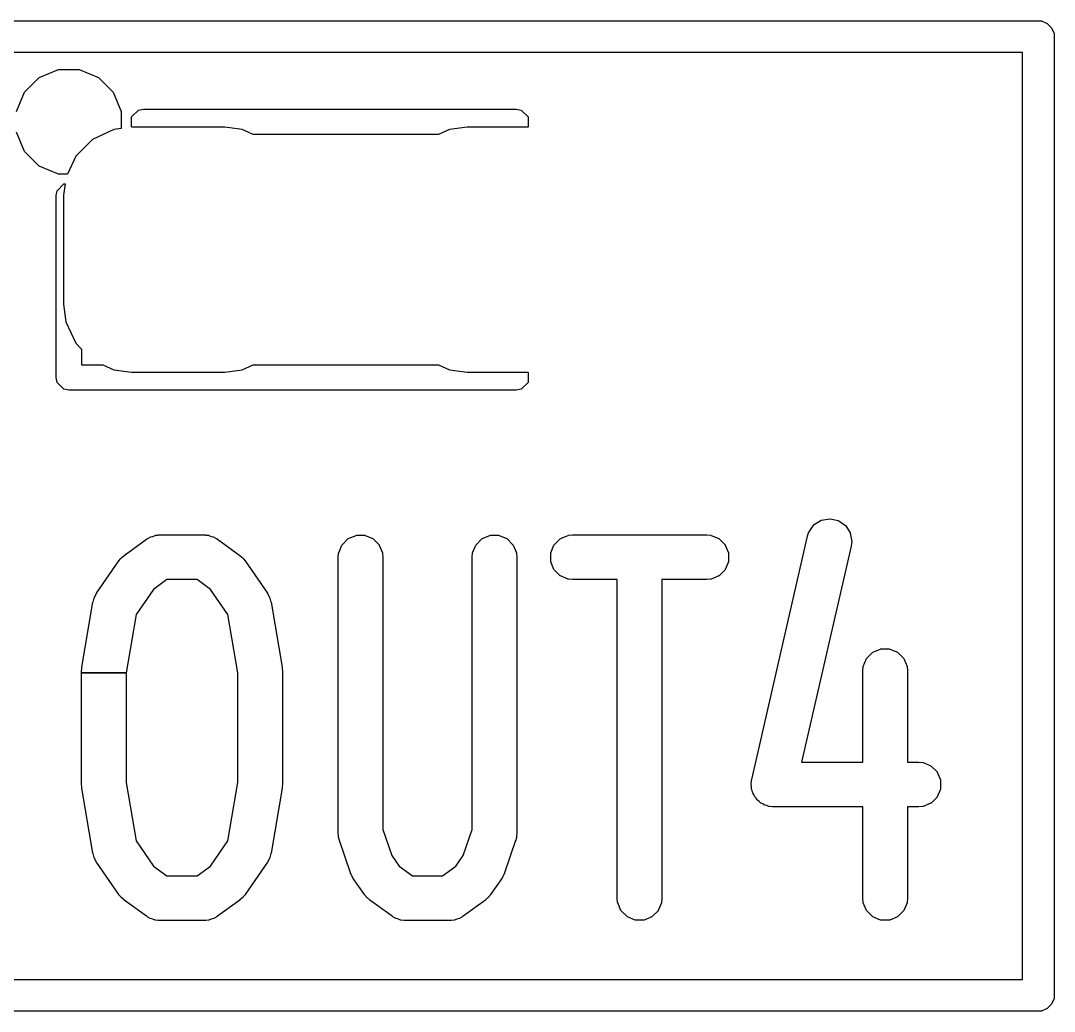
# Model space of a CAD drawing. Header units: millimetres. Extents: x 0 to 98, y 0 to 67.8.
# Drawn here: x 18.724 to 23.575, y 53.425 to 58.075 of the extents above; entities that cross this region are included whole.
import ezdxf

# ---------------------------------------------------------------- set-up
doc = ezdxf.new("R2010")
doc.units = ezdxf.units.MM
doc.layers.add('Edge.Cuts', color=254, linetype='CONTINUOUS', true_color=0xd0d2cd)

msp = doc.modelspace()

# ---------------------------------------------------------------- linework, layer by layer
at = {"layer": 'Edge.Cuts', "linetype": 'CONTINUOUS'}
for p, q in [((3.5, 58.075), (23.5, 58.075)), ((23.5, 58.075), (23.514632, 58.073559)), ((23.514632, 58.073559), (23.541668, 58.06236)), ((23.541668, 58.06236), (23.56236, 58.041668)), ((23.56236, 58.041668), (23.573559, 58.014632)), ((23.573559, 58.014632), (23.575, 58)), ((23.575, 58), (23.575, 53.5)), ((23.425, 57.925), (18.575, 57.925)), ((23.425, 53.575), (23.425, 57.925)), ((18.811107, 57.807867), (18.901227, 57.845196)), ((18.901227, 57.845196), (18.998773, 57.845196)), ((18.998773, 57.845196), (19.088893, 57.807867)), ((18.742133, 57.738893), (18.811107, 57.807867)), ((19.088893, 57.807867), (19.157867, 57.738893)), ((18.704804, 57.648773), (18.742133, 57.738893)), ((19.157867, 57.738893), (19.195196, 57.648773)), ((19.195196, 57.648773), (19.195196, 57.568608)), ((19.244567, 57.622961), (19.277039, 57.655433)), ((19.277039, 57.655433), (19.3, 57.66)), ((19.3, 57.66), (21.05, 57.66)), ((21.05, 57.66), (21.072961, 57.655433)), ((21.072961, 57.655433), (21.105433, 57.622961)), ((19.244567, 57.577039), (19.244567, 57.622961)), ((21.105433, 57.622961), (21.105433, 57.577039)), ((18.742133, 57.461107), (18.704804, 57.551227)), ((19.130647, 57.549868), (19.060922, 57.517355)), ((19.161251, 57.564139), (19.130647, 57.549868)), ((19.195196, 57.568608), (19.161251, 57.564139)), ((19.246606, 57.575), (19.244567, 57.577039)), ((19.68125, 57.575), (19.246606, 57.575)), ((19.763749, 57.564139), (19.68125, 57.575)), ((19.794353, 57.549868), (19.763749, 57.564139)), ((19.815515, 57.54), (19.794353, 57.549868)), ((20.684485, 57.54), (19.815515, 57.54)), ((20.705647, 57.549868), (20.684485, 57.54)), ((20.736251, 57.564139), (20.705647, 57.549868)), ((20.81875, 57.575), (20.736251, 57.564139)), ((21.103394, 57.575), (20.81875, 57.575)), ((21.105433, 57.577039), (21.103394, 57.575)), ((19.060922, 57.517355), (18.982645, 57.439078)), ((18.811107, 57.392133), (18.742133, 57.461107)), ((18.982645, 57.439077), (18.943348, 57.354804)), ((18.982645, 57.439078), (18.982645, 57.439077)), ((18.901227, 57.354804), (18.811107, 57.392133)), ((18.943348, 57.354804), (18.901227, 57.354804)), ((18.894567, 57.276961), (18.927039, 57.309433)), ((18.932002, 57.309433), (18.925, 57.25625)), ((18.927039, 57.309433), (18.932002, 57.309433)), ((18.89, 57.254), (18.894567, 57.276961)), ((18.89, 56.4), (18.89, 57.254)), ((18.925, 57.25625), (18.925, 56.74375)), ((18.925, 56.74375), (18.935861, 56.661252)), ((18.935861, 56.661252), (18.982645, 56.560922)), ((18.982645, 56.560922), (19.01, 56.533567)), ((19.01, 56.533567), (19.01, 56.46)), ((19.01, 56.46), (19.109485, 56.46)), ((19.109485, 56.46), (19.161251, 56.435861)), ((19.161251, 56.435861), (19.24375, 56.425)), ((19.24375, 56.425), (19.68125, 56.425)), ((19.68125, 56.425), (19.763749, 56.435861)), ((19.763749, 56.435861), (19.815515, 56.46)), ((19.815515, 56.46), (20.684485, 56.46)), ((20.684485, 56.46), (20.736251, 56.435861)), ((20.736251, 56.435861), (20.81875, 56.425)), ((20.81875, 56.425), (21.103394, 56.425)), ((21.103394, 56.425), (21.105433, 56.422961)), ((21.105433, 56.422961), (21.105433, 56.377039)), ((18.894567, 56.377039), (18.89, 56.4)), ((18.927039, 56.344567), (18.894567, 56.377039)), ((21.105433, 56.377039), (21.072961, 56.344567)), ((18.95, 56.34), (18.927039, 56.344567)), ((21.05, 56.34), (18.95, 56.34)), ((21.072961, 56.344567), (21.05, 56.34)), ((22.423729, 55.676222), (22.446336, 55.708023)), ((22.446336, 55.708023), (22.447755, 55.709362)), ((22.447755, 55.709362), (22.480811, 55.730092)), ((22.480811, 55.730092), (22.482634, 55.730786)), ((22.482634, 55.730786), (22.521106, 55.737289)), ((22.521106, 55.737289), (22.523056, 55.737233)), ((22.523056, 55.737233), (22.561089, 55.728517)), ((22.561089, 55.728517), (22.562869, 55.727718)), ((22.562869, 55.727718), (22.59467, 55.705111)), ((22.59467, 55.705111), (22.596009, 55.703692)), ((22.596009, 55.703692), (22.616739, 55.670636)), ((19.317099, 55.642895), (19.318719, 55.643976)), ((19.318719, 55.643976), (19.320484, 55.644708)), ((19.320484, 55.644708), (19.331751, 55.651318)), ((19.331751, 55.651318), (19.333111, 55.651866)), ((19.333111, 55.651866), (19.344211, 55.654538)), ((19.344211, 55.654538), (19.354768, 55.658909)), ((19.354768, 55.658909), (19.356191, 55.659265)), ((19.356191, 55.659265), (19.369184, 55.660546)), ((19.369184, 55.660546), (19.371049, 55.660993)), ((19.371049, 55.660993), (19.372996, 55.66107)), ((19.372996, 55.66107), (19.373581, 55.660978)), ((19.373581, 55.660978), (19.375701, 55.661186)), ((19.375701, 55.661186), (19.37619, 55.66121)), ((19.37619, 55.66121), (19.585714, 55.66121)), ((19.585714, 55.66121), (19.586203, 55.661186)), ((19.586203, 55.661186), (19.588321, 55.660978)), ((19.588321, 55.660978), (19.588908, 55.66107)), ((19.588908, 55.66107), (19.590855, 55.660993)), ((19.590855, 55.660993), (19.592719, 55.660546)), ((19.592719, 55.660546), (19.605713, 55.659265)), ((19.605713, 55.659265), (19.607136, 55.658909)), ((19.607136, 55.658909), (19.617691, 55.654538)), ((19.617691, 55.654538), (19.628793, 55.651866)), ((19.628793, 55.651866), (19.630153, 55.651317)), ((19.630153, 55.651317), (19.641412, 55.644711)), ((19.641412, 55.644711), (19.643185, 55.643976)), ((19.643185, 55.643976), (19.644807, 55.642893)), ((20.259954, 55.642893), (20.261577, 55.643976)), ((20.261577, 55.643976), (20.297625, 55.658908)), ((20.297625, 55.658908), (20.299538, 55.659289)), ((20.299538, 55.659289), (20.338556, 55.659289)), ((20.338556, 55.659289), (20.340469, 55.658908)), ((20.340469, 55.658908), (20.376517, 55.643976)), ((20.376517, 55.643976), (20.37814, 55.642893)), ((20.888526, 55.642893), (20.890149, 55.643976)), ((20.890149, 55.643976), (20.926197, 55.658908)), ((20.926197, 55.658908), (20.92811, 55.659289)), ((20.92811, 55.659289), (20.967128, 55.659289)), ((20.967128, 55.659289), (20.969041, 55.658908)), ((20.969041, 55.658908), (21.005089, 55.643976)), ((21.005089, 55.643976), (21.006712, 55.642893)), ((21.255192, 55.642893), (21.256815, 55.643976)), ((21.256815, 55.643976), (21.292863, 55.658908)), ((21.292863, 55.658908), (21.294286, 55.659265)), ((21.294286, 55.659265), (21.313795, 55.661186)), ((21.313795, 55.661186), (21.314285, 55.66121)), ((21.314285, 55.66121), (21.942857, 55.66121)), ((21.942857, 55.66121), (21.943347, 55.661186)), ((21.943347, 55.661186), (21.962856, 55.659265)), ((21.962856, 55.659265), (21.964279, 55.658908)), ((21.964279, 55.658908), (22.000327, 55.643976)), ((22.000327, 55.643976), (22.00195, 55.642893)), ((22.154795, 54.512998), (22.4167, 55.655855)), ((22.4167, 55.655855), (22.416833, 55.656327)), ((22.416833, 55.656327), (22.423063, 55.674914)), ((22.423063, 55.674914), (22.423729, 55.676222)), ((22.616739, 55.670636), (22.617433, 55.668813)), ((22.617433, 55.668813), (22.623936, 55.630341)), ((19.20967, 55.564938), (19.314432, 55.641128)), ((19.314432, 55.641128), (19.314842, 55.641396)), ((19.314842, 55.641396), (19.316676, 55.642474)), ((19.316676, 55.642474), (19.317099, 55.642895)), ((19.644807, 55.642893), (19.645227, 55.642473)), ((19.645227, 55.642473), (19.647062, 55.641396)), ((19.647062, 55.641396), (19.647472, 55.641128)), ((19.647472, 55.641128), (19.752234, 55.564938)), ((20.216349, 55.577632), (20.231281, 55.61368)), ((20.231281, 55.61368), (20.232364, 55.615303)), ((20.232364, 55.615303), (20.259954, 55.642893)), ((20.37814, 55.642893), (20.40573, 55.615303)), ((20.40573, 55.615303), (20.406813, 55.61368)), ((20.406813, 55.61368), (20.421745, 55.577632)), ((20.844921, 55.577632), (20.859853, 55.61368)), ((20.859853, 55.61368), (20.860936, 55.615303)), ((20.860936, 55.615303), (20.888526, 55.642893)), ((21.006712, 55.642893), (21.034302, 55.615303)), ((21.034302, 55.615303), (21.035385, 55.61368)), ((21.035385, 55.61368), (21.050317, 55.577632)), ((21.211587, 55.577632), (21.226519, 55.61368)), ((21.226519, 55.61368), (21.227602, 55.615303)), ((21.227602, 55.615303), (21.255192, 55.642893)), ((22.00195, 55.642893), (22.02954, 55.615303)), ((22.02954, 55.615303), (22.030623, 55.61368)), ((22.030623, 55.61368), (22.045555, 55.577632)), ((22.621394, 55.608945), (22.388927, 54.594543)), ((22.62148, 55.609428), (22.621394, 55.608945)), ((22.623966, 55.628874), (22.62148, 55.609428)), ((22.623936, 55.630341), (22.623966, 55.628874)), ((19.185201, 55.539895), (19.192579, 55.54865)), ((19.192579, 55.54865), (19.1937, 55.550478)), ((19.1937, 55.550478), (19.19464, 55.551602)), ((19.19464, 55.551602), (19.196359, 55.553132)), ((19.196359, 55.553132), (19.197837, 55.554884)), ((19.197837, 55.554884), (19.198936, 55.555855)), ((19.198936, 55.555855), (19.200734, 55.557023)), ((19.200734, 55.557023), (19.209288, 55.56463)), ((19.209288, 55.56463), (19.20967, 55.564938)), ((19.752234, 55.564938), (19.752616, 55.56463)), ((19.752616, 55.56463), (19.761168, 55.557023)), ((19.761168, 55.557023), (19.762967, 55.555855)), ((19.762967, 55.555855), (19.764068, 55.554884)), ((19.764068, 55.554884), (19.765551, 55.553125)), ((19.765551, 55.553125), (19.767264, 55.551601)), ((19.767264, 55.551601), (19.768205, 55.550476)), ((19.768205, 55.550476), (19.769321, 55.548653)), ((19.769321, 55.548653), (19.776703, 55.539896)), ((20.214047, 55.55621), (20.214071, 55.5567)), ((20.214047, 54.260972), (20.214047, 55.55621)), ((20.214071, 55.5567), (20.215992, 55.576209)), ((20.215992, 55.576209), (20.216349, 55.577632)), ((20.421745, 55.577632), (20.422102, 55.576209)), ((20.422102, 55.576209), (20.424023, 55.5567)), ((20.424023, 55.5567), (20.424047, 55.55621)), ((20.424047, 55.55621), (20.424047, 54.278515)), ((20.842619, 55.55621), (20.842643, 55.5567)), ((20.842619, 54.278515), (20.842619, 55.55621)), ((20.842643, 55.5567), (20.844564, 55.576209)), ((20.844564, 55.576209), (20.844921, 55.577632)), ((21.050317, 55.577632), (21.050674, 55.576209)), ((21.050674, 55.576209), (21.052595, 55.5567)), ((21.052595, 55.5567), (21.052619, 55.55621)), ((21.052619, 55.55621), (21.052619, 54.260972)), ((21.211206, 55.575719), (21.211587, 55.577632)), ((21.211206, 55.536701), (21.211206, 55.575719)), ((22.045555, 55.577632), (22.045936, 55.575719)), ((22.045936, 55.575719), (22.045936, 55.536701)), ((19.080142, 55.387125), (19.184904, 55.539506)), ((19.184904, 55.539506), (19.185201, 55.539895)), ((19.776703, 55.539896), (19.777, 55.539506)), ((19.777, 55.539506), (19.881762, 55.387125)), ((21.211587, 55.534788), (21.211206, 55.536701)), ((21.226519, 55.49874), (21.211587, 55.534788)), ((21.227602, 55.497117), (21.226519, 55.49874)), ((22.030623, 55.49874), (22.02954, 55.497117)), ((22.045555, 55.534788), (22.030623, 55.49874)), ((22.045936, 55.536701), (22.045555, 55.534788)), ((19.410335, 55.45121), (19.347748, 55.405694)), ((19.551569, 55.45121), (19.410335, 55.45121)), ((19.614154, 55.405694), (19.551569, 55.45121)), ((21.255192, 55.469527), (21.227602, 55.497117)), ((21.256815, 55.468444), (21.255192, 55.469527)), ((21.292863, 55.453512), (21.256815, 55.468444)), ((21.294286, 55.453155), (21.292863, 55.453512)), ((21.313795, 55.451234), (21.294286, 55.453155)), ((21.314285, 55.45121), (21.313795, 55.451234)), ((21.523571, 55.45121), (21.314285, 55.45121)), ((21.523571, 53.95621), (21.523571, 55.45121)), ((21.942857, 55.45121), (21.733571, 55.45121)), ((21.733571, 55.45121), (21.733571, 53.95621)), ((21.943347, 55.451234), (21.942857, 55.45121)), ((21.962856, 55.453155), (21.943347, 55.451234)), ((21.964279, 55.453512), (21.962856, 55.453155)), ((22.000327, 55.468444), (21.964279, 55.453512)), ((22.00195, 55.469527), (22.000327, 55.468444)), ((22.02954, 55.497117), (22.00195, 55.469527)), ((19.347748, 55.405694), (19.266245, 55.287145)), ((19.695657, 55.287145), (19.614154, 55.405694)), ((19.06329, 55.345904), (19.068488, 55.364806)), ((19.068488, 55.364806), (19.069079, 55.366146)), ((19.069079, 55.366146), (19.06967, 55.367085)), ((19.06967, 55.367085), (19.069902, 55.36817)), ((19.069902, 55.36817), (19.070414, 55.369542)), ((19.070414, 55.369542), (19.079884, 55.386707)), ((19.079884, 55.386707), (19.080142, 55.387125)), ((19.881762, 55.387125), (19.88202, 55.386707)), ((19.88202, 55.386707), (19.89149, 55.369542)), ((19.89149, 55.369542), (19.892003, 55.368167)), ((19.892003, 55.368167), (19.892233, 55.367085)), ((19.892233, 55.367085), (19.892824, 55.366148)), ((19.892824, 55.366148), (19.893416, 55.364806)), ((19.893416, 55.364806), (19.898614, 55.345904)), ((19.010802, 55.040663), (19.063183, 55.345425)), ((19.063183, 55.345425), (19.06329, 55.345904)), ((19.898614, 55.345904), (19.898721, 55.345425)), ((19.898721, 55.345425), (19.951102, 55.040663)), ((19.266245, 55.287145), (19.219285, 55.013918)), ((19.742619, 55.013918), (19.695657, 55.287145)), ((22.721859, 55.10956), (22.723482, 55.110643)), ((22.723482, 55.110643), (22.75953, 55.125575)), ((22.75953, 55.125575), (22.761443, 55.125956)), ((22.761443, 55.125956), (22.800461, 55.125956)), ((22.800461, 55.125956), (22.802374, 55.125575)), ((22.802374, 55.125575), (22.838422, 55.110643)), ((22.838422, 55.110643), (22.840045, 55.10956)), ((22.678254, 55.044299), (22.693186, 55.080347)), ((22.693186, 55.080347), (22.694269, 55.08197)), ((22.694269, 55.08197), (22.721859, 55.10956)), ((22.840045, 55.10956), (22.867635, 55.08197)), ((22.867635, 55.08197), (22.868718, 55.080347)), ((22.868718, 55.080347), (22.88365, 55.044299)), ((19.009285, 55.022877), (19.009309, 55.023367)), ((19.009285, 55.013918), (19.009285, 55.022877)), ((19.009285, 54.489543), (19.009285, 55.013918)), ((19.009285, 55.013918), (19.219285, 55.013918)), ((19.219285, 55.013918), (19.009285, 55.013918)), ((19.009309, 55.023367), (19.010135, 55.031769)), ((19.010135, 55.031769), (19.010743, 55.040176)), ((19.010743, 55.040176), (19.010802, 55.040663)), ((19.219285, 55.013918), (19.219285, 54.498504)), ((19.742619, 54.498504), (19.742619, 55.013918)), ((19.951102, 55.040663), (19.951161, 55.040176)), ((19.951161, 55.040176), (19.951767, 55.03177)), ((19.951767, 55.03177), (19.952595, 55.023367)), ((19.952595, 55.023367), (19.952619, 55.022877)), ((19.952619, 55.022877), (19.952619, 54.489543)), ((22.675952, 55.022877), (22.675976, 55.023367)), ((22.675952, 54.594543), (22.675952, 55.022877)), ((22.675976, 55.023367), (22.677897, 55.042876)), ((22.677897, 55.042876), (22.678254, 55.044299)), ((22.88365, 55.044299), (22.884007, 55.042876)), ((22.884007, 55.042876), (22.885928, 55.023367)), ((22.885928, 55.023367), (22.885952, 55.022877)), ((22.885952, 55.022877), (22.885952, 54.594543)), ((22.388927, 54.594543), (22.675952, 54.594543)), ((22.885952, 54.594543), (22.938095, 54.594543)), ((22.938095, 54.594543), (22.938585, 54.594519)), ((22.938585, 54.594519), (22.958094, 54.592598)), ((22.958094, 54.592598), (22.959517, 54.592241)), ((22.959517, 54.592241), (22.995565, 54.577309)), ((22.995565, 54.577309), (22.997188, 54.576226)), ((22.997188, 54.576226), (23.024778, 54.548636)), ((23.024778, 54.548636), (23.025861, 54.547013)), ((23.025861, 54.547013), (23.040793, 54.510965)), ((19.009309, 54.489053), (19.009285, 54.489543)), ((19.010135, 54.480653), (19.009309, 54.489053)), ((19.010743, 54.472244), (19.010135, 54.480653)), ((19.219285, 54.498504), (19.266245, 54.225277)), ((19.695657, 54.225277), (19.742619, 54.498504)), ((19.951766, 54.480649), (19.951161, 54.472245)), ((19.952595, 54.489053), (19.951766, 54.480649)), ((19.952619, 54.489543), (19.952595, 54.489053)), ((22.152223, 54.493069), (22.154063, 54.507463)), ((22.152253, 54.491602), (22.152223, 54.493069)), ((22.154063, 54.480895), (22.152253, 54.491602)), ((22.154063, 54.509052), (22.154442, 54.510962)), ((22.154063, 54.507463), (22.154063, 54.509052)), ((22.154063, 54.470034), (22.154063, 54.480895)), ((22.154442, 54.510962), (22.154541, 54.511204)), ((22.154541, 54.511204), (22.15471, 54.512516)), ((22.15471, 54.512516), (22.154795, 54.512998)), ((23.040793, 54.510965), (23.041174, 54.509052)), ((23.041174, 54.509052), (23.041174, 54.470034)), ((19.010802, 54.471757), (19.010743, 54.472244)), ((19.063183, 54.166995), (19.010802, 54.471757)), ((19.951102, 54.471757), (19.898721, 54.166995)), ((19.951161, 54.472245), (19.951102, 54.471757)), ((22.154443, 54.468121), (22.154063, 54.470034)), ((22.157447, 54.460867), (22.154443, 54.468121)), ((22.158756, 54.453129), (22.157447, 54.460867)), ((22.15945, 54.451307), (22.158756, 54.453129)), ((22.165218, 54.442109), (22.15945, 54.451307)), ((22.169376, 54.432072), (22.165218, 54.442109)), ((22.170459, 54.43045), (22.169376, 54.432072)), ((23.025861, 54.432073), (23.024778, 54.43045)), ((23.040793, 54.468121), (23.025861, 54.432073)), ((23.041174, 54.470034), (23.040793, 54.468121)), ((22.17601, 54.424899), (22.170459, 54.43045)), ((22.18018, 54.41825), (22.17601, 54.424899)), ((22.181519, 54.416832), (22.18018, 54.41825)), ((22.190366, 54.410543), (22.181519, 54.416832)), ((22.198049, 54.40286), (22.190366, 54.410543)), ((22.199672, 54.401777), (22.198049, 54.40286)), ((22.206919, 54.398776), (22.199672, 54.401777)), ((22.21332, 54.394225), (22.206919, 54.398776)), ((22.2151, 54.393426), (22.21332, 54.394225)), ((22.225692, 54.390999), (22.2151, 54.393426)), ((22.23572, 54.386845), (22.225692, 54.390999)), ((22.237143, 54.386488), (22.23572, 54.386845)), ((22.25158, 54.385067), (22.237143, 54.386488)), ((22.253132, 54.384711), (22.25158, 54.385067)), ((22.255089, 54.384655), (22.253132, 54.384711)), ((22.255335, 54.384698), (22.255089, 54.384655)), ((22.25665, 54.384567), (22.255335, 54.384698)), ((22.257142, 54.384543), (22.25665, 54.384567)), ((22.675952, 54.384543), (22.257142, 54.384543)), ((22.675952, 53.95621), (22.675952, 54.384543)), ((22.938095, 54.384543), (22.885952, 54.384543)), ((22.885952, 54.384543), (22.885952, 53.95621)), ((22.938585, 54.384567), (22.938095, 54.384543)), ((22.958094, 54.386488), (22.938585, 54.384567)), ((22.959517, 54.386845), (22.958094, 54.386488)), ((22.995565, 54.401777), (22.959517, 54.386845)), ((22.997188, 54.40286), (22.995565, 54.401777)), ((23.024778, 54.43045), (22.997188, 54.40286)), ((20.214071, 54.260482), (20.214047, 54.260972)), ((20.215097, 54.250052), (20.214071, 54.260482)), ((20.214962, 54.247845), (20.215097, 54.250052)), ((20.215088, 54.246384), (20.214962, 54.247845)), ((20.215721, 54.243711), (20.215088, 54.246384)), ((20.215992, 54.240972), (20.215721, 54.243711)), ((20.216348, 54.23955), (20.215992, 54.240972)), ((20.217192, 54.23751), (20.216348, 54.23955)), ((20.219613, 54.22731), (20.217192, 54.23751)), ((20.424047, 54.278515), (20.466067, 54.156273)), ((20.800597, 54.156273), (20.842619, 54.278515)), ((21.049472, 54.237512), (21.047053, 54.22731)), ((21.050317, 54.239549), (21.049472, 54.237512)), ((21.050674, 54.240974), (21.050317, 54.239549)), ((21.050942, 54.243708), (21.050674, 54.240974)), ((21.051578, 54.246383), (21.050942, 54.243708)), ((21.052595, 54.260482), (21.051566, 54.250047)), ((21.051566, 54.250047), (21.051703, 54.247847)), ((21.051703, 54.247847), (21.051578, 54.246383)), ((21.052619, 54.260972), (21.052595, 54.260482)), ((19.266245, 54.225277), (19.347748, 54.106728)), ((19.614154, 54.106728), (19.695657, 54.225277)), ((20.21975, 54.226839), (20.219613, 54.22731)), ((20.272131, 54.074458), (20.21975, 54.226839)), ((21.046916, 54.226839), (20.994535, 54.074458)), ((21.047053, 54.22731), (21.046916, 54.226839)), ((19.06329, 54.166516), (19.063183, 54.166995)), ((19.068488, 54.147614), (19.06329, 54.166516)), ((19.06908, 54.146272), (19.068488, 54.147614)), ((19.069671, 54.145336), (19.06908, 54.146272)), ((19.069902, 54.144251), (19.069671, 54.145336)), ((19.070414, 54.142878), (19.069902, 54.144251)), ((19.079884, 54.125713), (19.070414, 54.142878)), ((19.89149, 54.142878), (19.88202, 54.125713)), ((19.892003, 54.144253), (19.89149, 54.142878)), ((19.892233, 54.145338), (19.892003, 54.144253)), ((19.892823, 54.146271), (19.892233, 54.145338)), ((19.893416, 54.147614), (19.892823, 54.146271)), ((19.898614, 54.166516), (19.893416, 54.147614)), ((19.898721, 54.166995), (19.898614, 54.166516)), ((20.466067, 54.156273), (20.500129, 54.106728)), ((20.766535, 54.106728), (20.800597, 54.156273)), ((19.080142, 54.125295), (19.079884, 54.125713)), ((19.184904, 53.972914), (19.080142, 54.125295)), ((19.347748, 54.106728), (19.410335, 54.06121)), ((19.551568, 54.06121), (19.614154, 54.106728)), ((19.881762, 54.125295), (19.777, 53.972914)), ((19.88202, 54.125713), (19.881762, 54.125295)), ((20.500129, 54.106728), (20.562716, 54.06121)), ((20.703949, 54.06121), (20.766535, 54.106728)), ((19.410335, 54.06121), (19.551568, 54.06121)), ((20.272313, 54.074002), (20.272131, 54.074458)), ((20.274343, 54.069568), (20.272313, 54.074002)), ((20.274663, 54.068063), (20.274343, 54.069568)), ((20.275176, 54.066688), (20.274663, 54.068063)), ((20.278021, 54.06153), (20.275176, 54.066688)), ((20.280472, 54.056177), (20.278021, 54.06153)), ((20.281271, 54.054947), (20.280472, 54.056177)), ((20.282286, 54.053798), (20.281271, 54.054947)), ((20.284646, 54.049522), (20.282286, 54.053798)), ((20.284904, 54.049105), (20.284646, 54.049522)), ((20.337285, 53.972914), (20.284904, 54.049105)), ((20.562716, 54.06121), (20.703949, 54.06121)), ((20.981762, 54.049105), (20.929381, 53.972914)), ((20.98202, 54.049523), (20.981762, 54.049105)), ((20.984376, 54.053796), (20.98202, 54.049523)), ((20.985394, 54.054946), (20.984376, 54.053796)), ((20.986194, 54.056177), (20.985394, 54.054946)), ((20.988641, 54.061524), (20.986194, 54.056177)), ((20.99149, 54.066687), (20.988641, 54.061524)), ((20.992003, 54.068065), (20.99149, 54.066687)), ((20.992321, 54.069565), (20.992003, 54.068065)), ((20.994353, 54.074001), (20.992321, 54.069565)), ((20.994535, 54.074458), (20.994353, 54.074001)), ((19.185201, 53.972524), (19.184904, 53.972914)), ((19.192579, 53.963771), (19.185201, 53.972524)), ((19.193699, 53.961943), (19.192579, 53.963771)), ((19.194641, 53.960817), (19.193699, 53.961943)), ((19.196358, 53.95929), (19.194641, 53.960817)), ((19.197836, 53.957537), (19.196358, 53.95929)), ((19.198937, 53.956565), (19.197836, 53.957537)), ((19.200731, 53.955401), (19.198937, 53.956565)), ((19.209288, 53.94779), (19.200731, 53.955401)), ((19.20967, 53.947482), (19.209288, 53.94779)), ((19.314432, 53.871292), (19.20967, 53.947482)), ((19.752234, 53.947482), (19.647472, 53.871292)), ((19.752616, 53.94779), (19.752234, 53.947482)), ((19.761166, 53.955397), (19.752616, 53.94779)), ((19.762966, 53.956564), (19.761166, 53.955397)), ((19.764069, 53.957537), (19.762966, 53.956564)), ((19.765551, 53.959297), (19.764069, 53.957537)), ((19.767263, 53.960818), (19.765551, 53.959297)), ((19.768206, 53.961945), (19.767263, 53.960818)), ((19.769322, 53.963771), (19.768206, 53.961945)), ((19.776703, 53.972524), (19.769322, 53.963771)), ((19.777, 53.972914), (19.776703, 53.972524)), ((20.337582, 53.972524), (20.337285, 53.972914)), ((20.34496, 53.963771), (20.337582, 53.972524)), ((20.34608, 53.961943), (20.34496, 53.963771)), ((20.347022, 53.960817), (20.34608, 53.961943)), ((20.348739, 53.95929), (20.347022, 53.960817)), ((20.350217, 53.957537), (20.348739, 53.95929)), ((20.351318, 53.956565), (20.350217, 53.957537)), ((20.353112, 53.955401), (20.351318, 53.956565)), ((20.361669, 53.94779), (20.353112, 53.955401)), ((20.362051, 53.947482), (20.361669, 53.94779)), ((20.466813, 53.871292), (20.362051, 53.947482)), ((20.904615, 53.947482), (20.799853, 53.871292)), ((20.904997, 53.94779), (20.904615, 53.947482)), ((20.913547, 53.955397), (20.904997, 53.94779)), ((20.915347, 53.956564), (20.913547, 53.955397)), ((20.91645, 53.957537), (20.915347, 53.956564)), ((20.917932, 53.959297), (20.91645, 53.957537)), ((20.919644, 53.960818), (20.917932, 53.959297)), ((20.920587, 53.961945), (20.919644, 53.960818)), ((20.921703, 53.963771), (20.920587, 53.961945)), ((20.929084, 53.972524), (20.921703, 53.963771)), ((20.929381, 53.972914), (20.929084, 53.972524)), ((21.523595, 53.95572), (21.523571, 53.95621)), ((21.525516, 53.936211), (21.523595, 53.95572)), ((21.733547, 53.95572), (21.731626, 53.936211)), ((21.733571, 53.95621), (21.733547, 53.95572)), ((22.675976, 53.95572), (22.675952, 53.95621)), ((22.677897, 53.936211), (22.675976, 53.95572)), ((22.885928, 53.95572), (22.884007, 53.936211)), ((22.885952, 53.95621), (22.885928, 53.95572)), ((21.525873, 53.934788), (21.525516, 53.936211)), ((21.540805, 53.89874), (21.525873, 53.934788)), ((21.541888, 53.897117), (21.540805, 53.89874)), ((21.569478, 53.869527), (21.541888, 53.897117)), ((21.715254, 53.897117), (21.687664, 53.869527)), ((21.716337, 53.89874), (21.715254, 53.897117)), ((21.731269, 53.934788), (21.716337, 53.89874)), ((21.731626, 53.936211), (21.731269, 53.934788)), ((22.678254, 53.934788), (22.677897, 53.936211)), ((22.693186, 53.89874), (22.678254, 53.934788)), ((22.694269, 53.897117), (22.693186, 53.89874)), ((22.721859, 53.869527), (22.694269, 53.897117)), ((22.867635, 53.897117), (22.840045, 53.869527)), ((22.868718, 53.89874), (22.867635, 53.897117)), ((22.88365, 53.934788), (22.868718, 53.89874)), ((22.884007, 53.936211), (22.88365, 53.934788)), ((19.314843, 53.871023), (19.314432, 53.871292)), ((19.316676, 53.869948), (19.314843, 53.871023)), ((19.317097, 53.869527), (19.316676, 53.869948)), ((19.31872, 53.868443), (19.317097, 53.869527)), ((19.32049, 53.86771), (19.31872, 53.868443)), ((19.33175, 53.861103), (19.32049, 53.86771)), ((19.333111, 53.860554), (19.33175, 53.861103)), ((19.344217, 53.857883), (19.333111, 53.860554)), ((19.354768, 53.853512), (19.344217, 53.857883)), ((19.356191, 53.853155), (19.354768, 53.853512)), ((19.369186, 53.851876), (19.356191, 53.853155)), ((19.371047, 53.851428), (19.369186, 53.851876)), ((19.373, 53.851351), (19.371047, 53.851428)), ((19.37358, 53.851444), (19.373, 53.851351)), ((19.375699, 53.851234), (19.37358, 53.851444)), ((19.37619, 53.85121), (19.375699, 53.851234)), ((19.585714, 53.85121), (19.37619, 53.85121)), ((19.586205, 53.851234), (19.585714, 53.85121)), ((19.588322, 53.851444), (19.586205, 53.851234)), ((19.588904, 53.851351), (19.588322, 53.851444)), ((19.590857, 53.851428), (19.588904, 53.851351)), ((19.592716, 53.851876), (19.590857, 53.851428)), ((19.605713, 53.853155), (19.592716, 53.851876)), ((19.607137, 53.853512), (19.605713, 53.853155)), ((19.617689, 53.857884), (19.607137, 53.853512)), ((19.628792, 53.860554), (19.617689, 53.857884)), ((19.630154, 53.861103), (19.628792, 53.860554)), ((19.641414, 53.867712), (19.630154, 53.861103)), ((19.643183, 53.868443), (19.641414, 53.867712)), ((19.644809, 53.869529), (19.643183, 53.868443)), ((19.645228, 53.869949), (19.644809, 53.869529)), ((19.64706, 53.871023), (19.645228, 53.869949)), ((19.647472, 53.871292), (19.64706, 53.871023)), ((20.467224, 53.871023), (20.466813, 53.871292)), ((20.469057, 53.869948), (20.467224, 53.871023)), ((20.469478, 53.869527), (20.469057, 53.869948)), ((20.471101, 53.868443), (20.469478, 53.869527)), ((20.472871, 53.86771), (20.471101, 53.868443)), ((20.484131, 53.861103), (20.472871, 53.86771)), ((20.485492, 53.860554), (20.484131, 53.861103)), ((20.496598, 53.857883), (20.485492, 53.860554)), ((20.507149, 53.853512), (20.496598, 53.857883)), ((20.508572, 53.853155), (20.507149, 53.853512)), ((20.521567, 53.851876), (20.508572, 53.853155)), ((20.523428, 53.851428), (20.521567, 53.851876)), ((20.525381, 53.851351), (20.523428, 53.851428)), ((20.525961, 53.851444), (20.525381, 53.851351)), ((20.52808, 53.851234), (20.525961, 53.851444)), ((20.528571, 53.85121), (20.52808, 53.851234)), ((20.738095, 53.85121), (20.528571, 53.85121)), ((20.738586, 53.851234), (20.738095, 53.85121)), ((20.740703, 53.851444), (20.738586, 53.851234)), ((20.741285, 53.851351), (20.740703, 53.851444)), ((20.743238, 53.851428), (20.741285, 53.851351)), ((20.745097, 53.851876), (20.743238, 53.851428)), ((20.758094, 53.853155), (20.745097, 53.851876)), ((20.759518, 53.853512), (20.758094, 53.853155)), ((20.77007, 53.857884), (20.759518, 53.853512)), ((20.781173, 53.860554), (20.77007, 53.857884)), ((20.782535, 53.861103), (20.781173, 53.860554)), ((20.793795, 53.867712), (20.782535, 53.861103)), ((20.795564, 53.868443), (20.793795, 53.867712)), ((20.79719, 53.869529), (20.795564, 53.868443)), ((20.797609, 53.869949), (20.79719, 53.869529)), ((20.799441, 53.871023), (20.797609, 53.869949)), ((20.799853, 53.871292), (20.799441, 53.871023)), ((21.571101, 53.868444), (21.569478, 53.869527)), ((21.607149, 53.853512), (21.571101, 53.868444)), ((21.609062, 53.853131), (21.607149, 53.853512)), ((21.64808, 53.853131), (21.609062, 53.853131)), ((21.649993, 53.853512), (21.64808, 53.853131)), ((21.686041, 53.868444), (21.649993, 53.853512)), ((21.687664, 53.869527), (21.686041, 53.868444)), ((22.723482, 53.868444), (22.721859, 53.869527)), ((22.75953, 53.853512), (22.723482, 53.868444)), ((22.761443, 53.853131), (22.75953, 53.853512)), ((22.800461, 53.853131), (22.761443, 53.853131)), ((22.802374, 53.853512), (22.800461, 53.853131)), ((22.838422, 53.868444), (22.802374, 53.853512)), ((22.840045, 53.869527), (22.838422, 53.868444)), ((18.575, 53.575), (23.425, 53.575)), ((23.573559, 53.485368), (23.56236, 53.458332)), ((23.575, 53.5), (23.573559, 53.485368)), ((23.5, 53.425), (3.5, 53.425)), ((23.514632, 53.426441), (23.5, 53.425)), ((23.541668, 53.43764), (23.514632, 53.426441)), ((23.56236, 53.458332), (23.541668, 53.43764))]:
    msp.add_line(p, q, dxfattribs=at)

doc.saveas('drawing.dxf')
